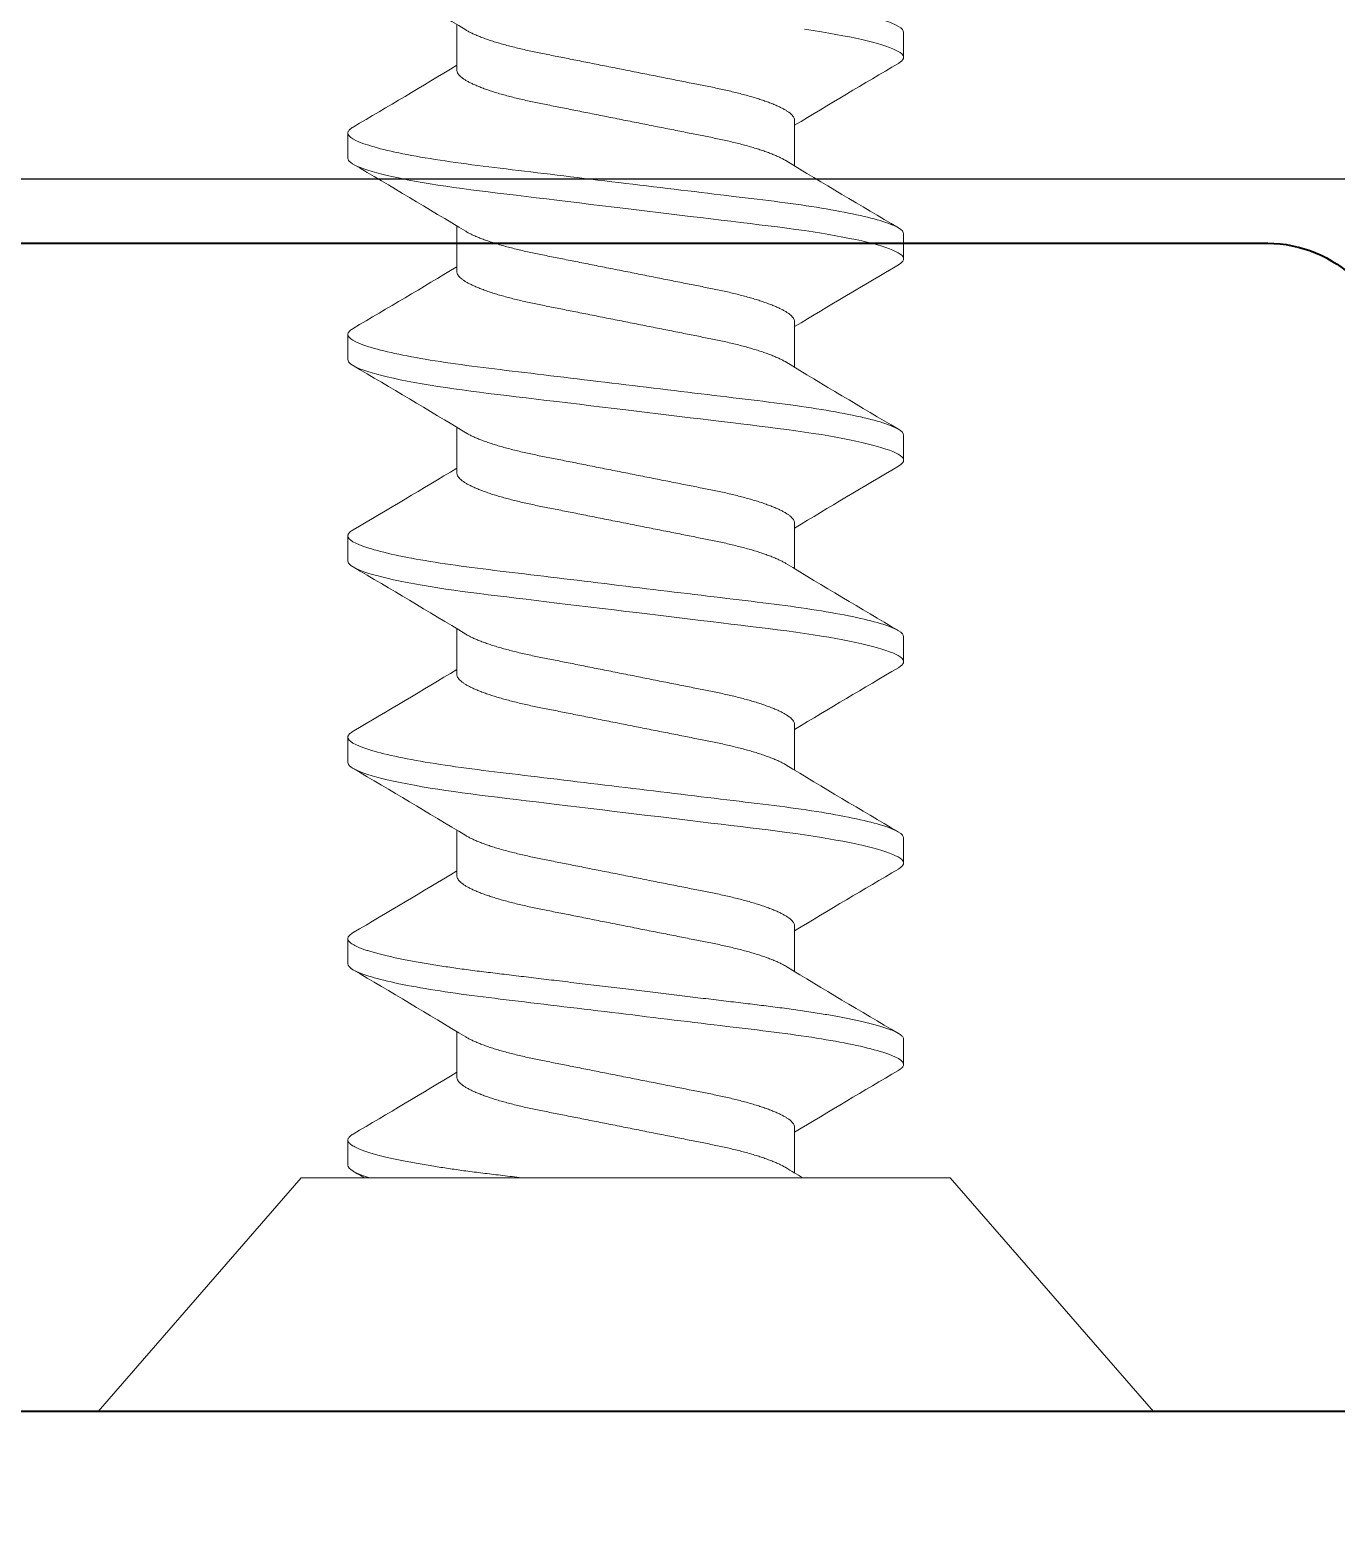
# Model space of a CAD drawing. Extents: x -23 to 190, y -172 to 85.
# Drawn here: x 8.0941 to 8.4185, y 59.9122 to 60.2822 of the extents above; entities that cross this region are included whole.
import ezdxf

# ---------------------------------------------------------------- set-up
doc = ezdxf.new("R2010")
doc.units = 0
doc.header["$MEASUREMENT"] = 0
doc.layers.get('0').update_dxf_attribs({"linetype": 'CONTINUOUS'})
for name, color, linetype in [('Ballons', 7, 'CONTINUOUS'), ('DIM', 7, 'CONTINUOUS'), ('FRAME', 1, 'CONTINUOUS')]:
    doc.layers.add(name, color=color, linetype=linetype)

# ---------------------------------------------------------------- blocks, each defined once
blk = doc.blocks.new('3800 NAIL-ON FRAME')
blk.add_lwpolyline([(-0.2005, 0.423, -0.414214), (-0.2315, 0.392), (-0.4195, 0.392, 0.414214), (-0.4505, 0.361), (-0.4505, 0.111, 0.414214), (-0.4195, 0.08), (0.63284, 0.08, 0.5024), (0.66253, 0.11991, -0.280293), (0.70004, 0.26375, -0.498955), (0.74897, 0.25603, -0.334263), (0.74316, 0.2192, 2.470836), (0.85584, 0.2192, -0.334263), (0.85003, 0.25603, -0.498955), (0.89896, 0.26375, -0.280293), (0.93647, 0.11991, 0.5024), (0.96616, 0.08), (1.4125, 0.08, 0.414214)], format="xyb")
blk = doc.blocks.new('no 6 500')
at = {"color": 7, "linetype": 'Continuous', "lineweight": 15}
for p, q in [((56.45405, 21.48189), (56.39605, 21.53231)), ((56.39605, 21.53231), (56.39605, 21.27031)), ((56.45405, 21.48189), (56.45405, 21.32073)), ((56.48842, 21.47031), (56.48217, 21.47031)), ((56.53842, 21.47031), (56.53217, 21.47031)), ((56.58842, 21.47031), (56.58217, 21.47031)), ((56.63842, 21.47031), (56.63217, 21.47031)), ((56.68842, 21.47031), (56.68217, 21.47031)), ((56.73842, 21.47031), (56.73217, 21.47031)), ((56.46655, 21.44325), (56.45524, 21.44325)), ((56.51655, 21.44325), (56.50524, 21.44325)), ((56.56655, 21.44325), (56.55524, 21.44325)), ((56.61655, 21.44325), (56.60524, 21.44325)), ((56.66655, 21.44325), (56.65524, 21.44325)), ((56.71655, 21.44325), (56.70524, 21.44325)), ((56.47905, 21.35937), (56.49036, 21.35937)), ((56.52905, 21.35937), (56.54036, 21.35937)), ((56.57905, 21.35937), (56.59036, 21.35937)), ((56.62905, 21.35937), (56.64036, 21.35937)), ((56.67905, 21.35937), (56.69036, 21.35937)), ((56.72905, 21.35937), (56.74036, 21.35937)), ((56.45717, 21.33231), (56.46342, 21.33231)), ((56.50717, 21.33231), (56.51342, 21.33231)), ((56.55717, 21.33231), (56.56342, 21.33231)), ((56.60717, 21.33231), (56.61342, 21.33231)), ((56.65717, 21.33231), (56.66342, 21.33231)), ((56.70717, 21.33231), (56.71342, 21.33231)), ((56.39605, 21.27031), (56.45405, 21.32073))]:
    blk.add_line(p, q, dxfattribs=at)
at = {"color": 7, "linetype": 'Continuous', "lineweight": 15, "flags": 128}
for points in [[(56.53069, 21.46899), (56.53077, 21.46912), (56.53107, 21.46956), (56.53135, 21.46989), (56.53164, 21.47013), (56.53191, 21.47026), (56.53217, 21.47031), (56.53246, 21.47026), (56.53276, 21.47009), (56.53306, 21.46982), (56.53338, 21.46943), (56.5337, 21.46893), (56.53402, 21.46831), (56.53434, 21.46761), (56.53465, 21.46681), (56.53498, 21.46591), (56.5353, 21.46491), (56.53563, 21.4638), (56.53596, 21.46259), (56.53629, 21.46129), (56.53662, 21.45989), (56.53695, 21.4584), (56.53727, 21.45683), (56.53759, 21.4552), (56.53791, 21.45349), (56.53823, 21.45172), (56.53854, 21.44988), (56.53886, 21.44782), (56.53919, 21.4457), (56.5395, 21.44352), (56.53981, 21.44128), (56.54011, 21.43901), (56.5404, 21.43669), (56.54067, 21.43447), (56.54095, 21.43219), (56.54123, 21.42985), (56.54152, 21.42744), (56.54182, 21.42498), (56.54212, 21.42246), (56.54243, 21.4199), (56.54274, 21.4173), (56.54306, 21.41465), (56.54339, 21.41198), (56.54371, 21.40934), (56.54403, 21.40667), (56.54435, 21.40399), (56.54467, 21.40131), (56.54502, 21.39841), (56.54537, 21.39552), (56.54572, 21.39265), (56.54607, 21.3898), (56.54641, 21.38697), (56.54674, 21.38419), (56.54706, 21.3816), (56.54736, 21.37906), (56.54766, 21.37657), (56.54796, 21.37413), (56.54825, 21.37175), (56.54853, 21.36943), (56.5488, 21.36717), (56.54907, 21.36497), (56.54934, 21.36281), (56.54963, 21.36067), (56.54992, 21.35862), (56.55021, 21.35661), (56.55051, 21.35465), (56.55081, 21.35274), (56.55115, 21.35076), (56.55149, 21.34885), (56.55183, 21.34702), (56.55218, 21.34529), (56.55253, 21.34365), (56.55288, 21.34211), (56.55321, 21.34075), (56.55354, 21.33949), (56.55386, 21.33833), (56.55419, 21.33726), (56.55451, 21.3363), (56.55483, 21.33545), (56.55515, 21.33469), (56.55546, 21.33405), (56.55577, 21.3335), (56.55607, 21.33306), (56.55635, 21.33273), (56.55664, 21.3325), (56.55691, 21.33236), (56.55717, 21.33231), (56.55717, 21.33231)], [(56.58069, 21.46899), (56.58077, 21.46912), (56.58107, 21.46956), (56.58135, 21.46989), (56.58164, 21.47013), (56.58191, 21.47026), (56.58217, 21.47031), (56.58246, 21.47026), (56.58276, 21.47009), (56.58306, 21.46982), (56.58338, 21.46943), (56.5837, 21.46893), (56.58402, 21.46831), (56.58434, 21.46761), (56.58465, 21.46681), (56.58498, 21.46591), (56.5853, 21.46491), (56.58563, 21.4638), (56.58596, 21.46259), (56.58629, 21.46129), (56.58662, 21.45989), (56.58695, 21.4584), (56.58727, 21.45683), (56.58759, 21.4552), (56.58791, 21.45349), (56.58823, 21.45172), (56.58854, 21.44988), (56.58886, 21.44782), (56.58919, 21.4457), (56.5895, 21.44352), (56.58981, 21.44128), (56.59011, 21.43901), (56.5904, 21.43669), (56.59067, 21.43447), (56.59095, 21.43219), (56.59123, 21.42985), (56.59152, 21.42744), (56.59182, 21.42498), (56.59212, 21.42246), (56.59243, 21.4199), (56.59274, 21.4173), (56.59306, 21.41465), (56.59339, 21.41198), (56.59371, 21.40934), (56.59403, 21.40667), (56.59435, 21.40399), (56.59467, 21.40131), (56.59502, 21.39841), (56.59537, 21.39552), (56.59572, 21.39265), (56.59607, 21.3898), (56.59641, 21.38697), (56.59674, 21.38419), (56.59706, 21.3816), (56.59736, 21.37906), (56.59766, 21.37657), (56.59796, 21.37413), (56.59825, 21.37175), (56.59853, 21.36943), (56.5988, 21.36717), (56.59907, 21.36497), (56.59934, 21.36281), (56.59963, 21.36067), (56.59992, 21.35862), (56.60021, 21.35661), (56.60051, 21.35465), (56.60081, 21.35274), (56.60115, 21.35076), (56.60149, 21.34885), (56.60183, 21.34702), (56.60218, 21.34529), (56.60253, 21.34365), (56.60288, 21.34211), (56.60321, 21.34075), (56.60354, 21.33949), (56.60386, 21.33833), (56.60419, 21.33726), (56.60451, 21.3363), (56.60483, 21.33545), (56.60515, 21.33469), (56.60546, 21.33405), (56.60577, 21.3335), (56.60607, 21.33306), (56.60635, 21.33273), (56.60664, 21.3325), (56.60691, 21.33236), (56.60717, 21.33231), (56.60717, 21.33231)], [(56.63069, 21.46899), (56.63077, 21.46912), (56.63107, 21.46956), (56.63135, 21.46989), (56.63164, 21.47013), (56.63191, 21.47026), (56.63217, 21.47031), (56.63246, 21.47026), (56.63276, 21.47009), (56.63306, 21.46982), (56.63338, 21.46943), (56.6337, 21.46893), (56.63402, 21.46831), (56.63434, 21.46761), (56.63465, 21.46681), (56.63498, 21.46591), (56.6353, 21.46491), (56.63563, 21.4638), (56.63596, 21.46259), (56.63629, 21.46129), (56.63662, 21.45989), (56.63695, 21.4584), (56.63727, 21.45683), (56.63759, 21.4552), (56.63791, 21.45349), (56.63823, 21.45172), (56.63854, 21.44988), (56.63886, 21.44782), (56.63919, 21.4457), (56.6395, 21.44352), (56.63981, 21.44128), (56.64011, 21.43901), (56.6404, 21.43669), (56.64067, 21.43447), (56.64095, 21.43219), (56.64123, 21.42985), (56.64152, 21.42744), (56.64182, 21.42498), (56.64212, 21.42246), (56.64243, 21.4199), (56.64274, 21.4173), (56.64306, 21.41465), (56.64339, 21.41198), (56.64371, 21.40934), (56.64403, 21.40667), (56.64435, 21.40399), (56.64467, 21.40131), (56.64502, 21.39841), (56.64537, 21.39552), (56.64572, 21.39265), (56.64607, 21.3898), (56.64641, 21.38697), (56.64674, 21.38419), (56.64706, 21.3816), (56.64736, 21.37906), (56.64766, 21.37657), (56.64796, 21.37413), (56.64825, 21.37175), (56.64853, 21.36943), (56.6488, 21.36717), (56.64907, 21.36497), (56.64934, 21.36281), (56.64963, 21.36067), (56.64992, 21.35862), (56.65021, 21.35661), (56.65051, 21.35465), (56.65081, 21.35274), (56.65115, 21.35076), (56.65149, 21.34885), (56.65183, 21.34702), (56.65218, 21.34529), (56.65253, 21.34365), (56.65288, 21.34211), (56.65321, 21.34075), (56.65354, 21.33949), (56.65386, 21.33833), (56.65419, 21.33726), (56.65451, 21.3363), (56.65483, 21.33545), (56.65515, 21.33469), (56.65546, 21.33405), (56.65577, 21.3335), (56.65607, 21.33306), (56.65635, 21.33273), (56.65664, 21.3325), (56.65691, 21.33236), (56.65717, 21.33231), (56.65717, 21.33231)], [(56.68069, 21.46899), (56.68077, 21.46912), (56.68107, 21.46956), (56.68135, 21.46989), (56.68164, 21.47013), (56.68191, 21.47026), (56.68217, 21.47031), (56.68246, 21.47026), (56.68276, 21.47009), (56.68306, 21.46982), (56.68338, 21.46943), (56.6837, 21.46893), (56.68402, 21.46831), (56.68434, 21.46761), (56.68465, 21.46681), (56.68498, 21.46591), (56.6853, 21.46491), (56.68563, 21.4638), (56.68596, 21.46259), (56.68629, 21.46129), (56.68662, 21.45989), (56.68695, 21.4584), (56.68727, 21.45683), (56.68759, 21.4552), (56.68791, 21.45349), (56.68823, 21.45172), (56.68854, 21.44988), (56.68886, 21.44782), (56.68919, 21.4457), (56.6895, 21.44352), (56.68981, 21.44128), (56.69011, 21.43901), (56.6904, 21.43669), (56.69067, 21.43447), (56.69095, 21.43219), (56.69123, 21.42985), (56.69152, 21.42744), (56.69182, 21.42498), (56.69212, 21.42246), (56.69243, 21.4199), (56.69274, 21.4173), (56.69306, 21.41465), (56.69339, 21.41198), (56.69371, 21.40934), (56.69403, 21.40667), (56.69435, 21.40399), (56.69467, 21.40131), (56.69502, 21.39841), (56.69537, 21.39552), (56.69572, 21.39265), (56.69607, 21.3898), (56.69641, 21.38697), (56.69674, 21.38419), (56.69706, 21.3816), (56.69736, 21.37906), (56.69766, 21.37657), (56.69796, 21.37413), (56.69825, 21.37175), (56.69853, 21.36943), (56.6988, 21.36717), (56.69907, 21.36497), (56.69934, 21.36281), (56.69963, 21.36067), (56.69992, 21.35862), (56.70021, 21.35661), (56.70051, 21.35465), (56.70081, 21.35274), (56.70115, 21.35076), (56.70149, 21.34885), (56.70183, 21.34702), (56.70218, 21.34529), (56.70253, 21.34365), (56.70288, 21.34211), (56.70321, 21.34075), (56.70354, 21.33949), (56.70386, 21.33833), (56.70419, 21.33726), (56.70451, 21.3363), (56.70483, 21.33545), (56.70515, 21.33469), (56.70546, 21.33405), (56.70577, 21.3335), (56.70607, 21.33306), (56.70635, 21.33273), (56.70664, 21.3325), (56.70691, 21.33236), (56.70717, 21.33231), (56.70717, 21.33231)], [(56.73069, 21.46899), (56.73077, 21.46912), (56.73107, 21.46956), (56.73135, 21.46989), (56.73164, 21.47013), (56.73191, 21.47026), (56.73217, 21.47031), (56.73246, 21.47026), (56.73276, 21.47009), (56.73306, 21.46982), (56.73338, 21.46943), (56.7337, 21.46893), (56.73402, 21.46831), (56.73434, 21.46761), (56.73465, 21.46681), (56.73498, 21.46591), (56.7353, 21.46491), (56.73563, 21.4638), (56.73596, 21.46259), (56.73629, 21.46129), (56.73662, 21.45989), (56.73695, 21.4584), (56.73727, 21.45683), (56.73759, 21.4552), (56.73791, 21.45349), (56.73823, 21.45172), (56.73854, 21.44988), (56.73886, 21.44782), (56.73919, 21.4457)]]:
    blk.add_lwpolyline(points, dxfattribs=at)
at = {"color": 7, "linetype": 'Continuous', "lineweight": 15}
for centre, radius, start, end in [((54.38039, 22.70217), 2.43557, 328.87607, 329.58106), ((58.37888, 22.57666), 2.18978, 210.38664, 211.23816), ((54.41336, 22.71231), 2.45539, 328.87894, 329.57824), ((58.47328, 22.60314), 2.24147, 210.39645, 211.22834), ((54.54127, 22.66592), 2.36471, 328.86553, 329.59164), ((58.53687, 22.61125), 2.2573, 210.39938, 211.22542), ((54.59127, 22.66592), 2.36471, 328.86553, 329.59164), ((58.58684, 22.61123), 2.25726, 210.39936, 211.22541), ((54.64127, 22.66592), 2.36471, 328.86553, 329.59164), ((58.63673, 22.61116), 2.25714, 210.39936, 211.22546), ((54.69127, 22.66592), 2.36471, 328.86553, 329.59164), ((57.49369, 22.07287), 1.21442, 211.1207, 211.3502), ((54.57227, 20.19945), 2.24153, 30.39647, 31.22833), ((54.66686, 20.22605), 2.18961, 30.38661, 31.23819), ((54.6587, 20.19136), 2.25734, 30.39929, 31.22542), ((54.70892, 20.19149), 2.25708, 30.39925, 31.22547), ((54.75848, 20.19123), 2.25759, 30.39934, 31.22538), ((54.80848, 20.19123), 2.25759, 30.39934, 31.22538), ((58.50417, 20.1368), 2.36452, 148.86549, 149.59166), ((58.63221, 20.09033), 2.45535, 148.87893, 149.57824), ((58.60445, 20.13663), 2.36486, 148.86554, 149.59171), ((58.65466, 20.13651), 2.3651, 148.86556, 149.59166), ((58.70425, 20.13675), 2.36462, 148.86552, 149.59176), ((58.75425, 20.13675), 2.36462, 148.86552, 149.59176), ((52.80269, 19.18368), 4.23871, 30.47857, 30.52234)]:
    blk.add_arc(centre, radius, start, end, dxfattribs=at)
for points, knots in [([(56.48069, 21.46899), (56.48072, 21.46903), (56.48084, 21.46926), (56.48106, 21.46957), (56.48135, 21.46991), (56.48164, 21.47014), (56.48191, 21.47028), (56.48209, 21.4703), (56.48217, 21.47031)], [0, 0, 0, 0, 0.047812, 0.244109, 0.435482, 0.62533, 0.813538, 1, 1, 1, 1]), ([(56.48217, 21.47031), (56.48308, 21.47031), (56.48413, 21.46863), (56.48633, 21.46164), (56.48748, 21.45633), (56.48906, 21.44665), (56.48957, 21.44315), (56.49052, 21.43586), (56.49096, 21.43206), (56.49245, 21.41977), (56.49356, 21.41055), (56.49579, 21.39207), (56.4969, 21.38285), (56.49839, 21.37056), (56.49883, 21.36677), (56.49978, 21.35947), (56.50029, 21.35597), (56.50187, 21.34629), (56.50302, 21.34098), (56.50522, 21.33399), (56.50627, 21.33231), (56.50717, 21.33231)], [0, 0, 0, 0, 0.125, 0.125, 0.25, 0.25, 0.3125, 0.3125, 0.375, 0.375, 0.5, 0.5, 0.625, 0.625, 0.6875, 0.6875, 0.75, 0.75, 0.875, 0.875, 1, 1, 1, 1]), ([(56.48842, 21.47031), (56.48852, 21.4703), (56.48871, 21.47028), (56.48901, 21.47011), (56.48931, 21.46984), (56.48963, 21.46945), (56.48995, 21.46894), (56.49027, 21.46833), (56.49059, 21.46763), (56.4909, 21.46683), (56.49123, 21.46593), (56.49155, 21.46492), (56.49188, 21.46382), (56.49221, 21.46261), (56.49254, 21.46131), (56.49287, 21.45991), (56.4932, 21.45842), (56.49352, 21.45685), (56.49384, 21.45521), (56.49416, 21.45351), (56.49448, 21.45173), (56.49479, 21.44984), (56.49511, 21.44784), (56.49544, 21.44572), (56.49575, 21.44353), (56.49606, 21.4413), (56.49636, 21.43903), (56.49665, 21.43675), (56.49692, 21.43448), (56.4972, 21.43219), (56.49748, 21.42985), (56.49777, 21.42744), (56.49807, 21.42498), (56.49837, 21.42246), (56.49868, 21.4199), (56.49899, 21.41729), (56.49931, 21.41465), (56.49963, 21.412), (56.49996, 21.40934), (56.50028, 21.40667), (56.5006, 21.40399), (56.50093, 21.40124), (56.50127, 21.39841), (56.50162, 21.39552), (56.50197, 21.39265), (56.50232, 21.3898), (56.50266, 21.38697), (56.50299, 21.38424), (56.50331, 21.3816), (56.50361, 21.37906), (56.50391, 21.37657), (56.50421, 21.37413), (56.5045, 21.37175), (56.50478, 21.36943), (56.50505, 21.36717), (56.50532, 21.36496), (56.50559, 21.36279), (56.50588, 21.36067), (56.50617, 21.3586), (56.50646, 21.35659), (56.50676, 21.35463), (56.50707, 21.35268), (56.5074, 21.35074), (56.50774, 21.34883), (56.50808, 21.34701), (56.50843, 21.34527), (56.50878, 21.34363), (56.50912, 21.34212), (56.50946, 21.34074), (56.50979, 21.33948), (56.51011, 21.33831), (56.51044, 21.33725), (56.51076, 21.33629), (56.51108, 21.33543), (56.5114, 21.33468), (56.51171, 21.33403), (56.51202, 21.33349), (56.51231, 21.33305), (56.5126, 21.33272), (56.51289, 21.33248), (56.51316, 21.33234), (56.51343, 21.33229), (56.51371, 21.33235), (56.51401, 21.33251), (56.51431, 21.33279), (56.51461, 21.33315), (56.51481, 21.33348), (56.51491, 21.33363)], [0, 0, 0, 0, 0.011795, 0.023709, 0.035734, 0.047861, 0.060081, 0.072385, 0.084054, 0.09578, 0.107555, 0.119369, 0.131213, 0.143078, 0.154954, 0.166832, 0.178701, 0.190553, 0.202167, 0.213747, 0.225283, 0.236766, 0.2491, 0.261353, 0.273516, 0.28558, 0.297537, 0.309377, 0.320469, 0.331651, 0.342936, 0.354315, 0.365782, 0.37733, 0.388949, 0.400633, 0.412371, 0.424156, 0.435767, 0.447404, 0.45906, 0.470725, 0.483322, 0.495906, 0.508469, 0.520997, 0.53348, 0.545907, 0.557564, 0.569153, 0.580667, 0.592096, 0.603435, 0.614676, 0.625812, 0.636915, 0.648122, 0.659429, 0.670625, 0.681905, 0.69326, 0.704684, 0.717087, 0.729551, 0.742063, 0.754614, 0.767191, 0.779785, 0.791663, 0.803535, 0.815392, 0.827225, 0.839023, 0.850777, 0.86248, 0.874121, 0.885693, 0.897188, 0.908394, 0.919511, 0.930532, 0.94145, 0.953245, 0.965159, 0.977184, 0.989311, 1, 1, 1, 1]), ([(56.53842, 21.47031), (56.53933, 21.47031), (56.54038, 21.46863), (56.54258, 21.46164), (56.54373, 21.45633), (56.54531, 21.44665), (56.54582, 21.44315), (56.54677, 21.43586), (56.54721, 21.43206), (56.5487, 21.41977), (56.54981, 21.41055), (56.55204, 21.39207), (56.55315, 21.38285), (56.55464, 21.37056), (56.55508, 21.36677), (56.55603, 21.35947), (56.55654, 21.35597), (56.55812, 21.34629), (56.55927, 21.34098), (56.56147, 21.33399), (56.56252, 21.33231), (56.56342, 21.33231)], [0, 0, 0, 0, 0.125, 0.125, 0.25, 0.25, 0.3125, 0.3125, 0.375, 0.375, 0.5, 0.5, 0.625, 0.625, 0.6875, 0.6875, 0.75, 0.75, 0.875, 0.875, 1, 1, 1, 1]), ([(56.58842, 21.47031), (56.58933, 21.47031), (56.59038, 21.46863), (56.59258, 21.46164), (56.59373, 21.45633), (56.59531, 21.44665), (56.59582, 21.44315), (56.59677, 21.43586), (56.59721, 21.43206), (56.5987, 21.41977), (56.59981, 21.41055), (56.60204, 21.39207), (56.60315, 21.38285), (56.60464, 21.37056), (56.60508, 21.36677), (56.60603, 21.35947), (56.60654, 21.35597), (56.60812, 21.34629), (56.60927, 21.34098), (56.61147, 21.33399), (56.61252, 21.33231), (56.61342, 21.33231)], [0, 0, 0, 0, 0.125, 0.125, 0.25, 0.25, 0.3125, 0.3125, 0.375, 0.375, 0.5, 0.5, 0.625, 0.625, 0.6875, 0.6875, 0.75, 0.75, 0.875, 0.875, 1, 1, 1, 1]), ([(56.63842, 21.47031), (56.63933, 21.47031), (56.64038, 21.46863), (56.64258, 21.46164), (56.64373, 21.45633), (56.64531, 21.44665), (56.64582, 21.44315), (56.64677, 21.43586), (56.64721, 21.43206), (56.6487, 21.41977), (56.64981, 21.41055), (56.65204, 21.39207), (56.65315, 21.38285), (56.65464, 21.37056), (56.65508, 21.36677), (56.65603, 21.35947), (56.65654, 21.35597), (56.65812, 21.34629), (56.65927, 21.34098), (56.66147, 21.33399), (56.66252, 21.33231), (56.66342, 21.33231)], [0, 0, 0, 0, 0.125, 0.125, 0.25, 0.25, 0.3125, 0.3125, 0.375, 0.375, 0.5, 0.5, 0.625, 0.625, 0.6875, 0.6875, 0.75, 0.75, 0.875, 0.875, 1, 1, 1, 1]), ([(56.68842, 21.47031), (56.68933, 21.47031), (56.69038, 21.46863), (56.69258, 21.46164), (56.69373, 21.45633), (56.69531, 21.44665), (56.69582, 21.44315), (56.69677, 21.43586), (56.69721, 21.43206), (56.6987, 21.41977), (56.69981, 21.41055), (56.70204, 21.39207), (56.70315, 21.38285), (56.70464, 21.37056), (56.70508, 21.36677), (56.70603, 21.35947), (56.70654, 21.35597), (56.70812, 21.34629), (56.70927, 21.34098), (56.71147, 21.33399), (56.71252, 21.33231), (56.71342, 21.33231)], [0, 0, 0, 0, 0.125, 0.125, 0.25, 0.25, 0.3125, 0.3125, 0.375, 0.375, 0.5, 0.5, 0.625, 0.625, 0.6875, 0.6875, 0.75, 0.75, 0.875, 0.875, 1, 1, 1, 1]), ([(56.73842, 21.47031), (56.73933, 21.47031), (56.74038, 21.46863), (56.74258, 21.46164), (56.74373, 21.45633), (56.74531, 21.44665), (56.74582, 21.44315), (56.74677, 21.43586), (56.74721, 21.43206), (56.7487, 21.41977), (56.74981, 21.41055), (56.75204, 21.39207), (56.75315, 21.38285), (56.75464, 21.37056), (56.75508, 21.36677), (56.75603, 21.35947), (56.75654, 21.35597), (56.75812, 21.34629), (56.75927, 21.34098), (56.76147, 21.33399), (56.76252, 21.33231), (56.76342, 21.33231)], [0, 0, 0, 0, 0.125, 0.125, 0.25, 0.25, 0.3125, 0.3125, 0.375, 0.375, 0.5, 0.5, 0.625, 0.625, 0.6875, 0.6875, 0.75, 0.75, 0.875, 0.875, 1, 1, 1, 1]), ([(56.46655, 21.44325), (56.46666, 21.44324), (56.4669, 21.44322), (56.46726, 21.44307), (56.46763, 21.44283), (56.46801, 21.44249), (56.4684, 21.44205), (56.46879, 21.44151), (56.46919, 21.44087), (56.46959, 21.44014), (56.47001, 21.4393), (56.47042, 21.43836), (56.47084, 21.43732), (56.47126, 21.43619), (56.47168, 21.43497), (56.4721, 21.43367), (56.47251, 21.43229), (56.47291, 21.43085), (56.4733, 21.42934), (56.47369, 21.42778), (56.47406, 21.42617), (56.47443, 21.42452), (56.47477, 21.42284), (56.47511, 21.42112), (56.47546, 21.41937), (56.47582, 21.41756), (56.47619, 21.41568), (56.47658, 21.41374), (56.47698, 21.41174), (56.47738, 21.4097), (56.47779, 21.40763), (56.47821, 21.40554), (56.47863, 21.40343), (56.47905, 21.40131), (56.47947, 21.3992), (56.47989, 21.39709), (56.4803, 21.395), (56.48071, 21.39294), (56.48112, 21.39092), (56.48151, 21.38894), (56.48189, 21.38703), (56.48226, 21.38516), (56.48262, 21.38333), (56.48298, 21.38155), (56.48332, 21.37981), (56.48367, 21.37812), (56.48403, 21.37646), (56.48441, 21.37485), (56.4848, 21.37329), (56.48519, 21.37178), (56.48559, 21.37033), (56.486, 21.36896), (56.48641, 21.36766), (56.48683, 21.36644), (56.48725, 21.36532), (56.48766, 21.36429), (56.48808, 21.36336), (56.48848, 21.36253), (56.4888, 21.36194), (56.48898, 21.36166), (56.48902, 21.36159)], [0, 0, 0, 0, 0.0167587, 0.0337246, 0.050881, 0.0682095, 0.0856906, 0.102988, 0.1203919, 0.1378808, 0.1554324, 0.1733832, 0.1913512, 0.2093117, 0.2272402, 0.2451123, 0.2629042, 0.2805928, 0.2981177, 0.3154964, 0.3327089, 0.3497367, 0.3665623, 0.3829747, 0.39957, 0.4163549, 0.4333125, 0.4507754, 0.4683787, 0.4861011, 0.5039198, 0.5218115, 0.5397523, 0.5577176, 0.5756439, 0.5935456, 0.6113986, 0.6291791, 0.6468638, 0.6641179, 0.6812376, 0.6982037, 0.714998, 0.7319404, 0.7486903, 0.7655506, 0.7826141, 0.7998633, 0.8172795, 0.8348425, 0.8524924, 0.8702452, 0.888078, 0.905967, 0.9238882, 0.941497, 0.95909, 0.9766443, 0.9941369, 1, 1, 1, 1]), ([(56.51655, 21.44325), (56.51666, 21.44324), (56.5169, 21.44322), (56.51726, 21.44307), (56.51763, 21.44283), (56.51801, 21.44249), (56.5184, 21.44205), (56.51879, 21.44151), (56.51919, 21.44087), (56.51959, 21.44014), (56.52001, 21.4393), (56.52042, 21.43836), (56.52084, 21.43732), (56.52126, 21.43619), (56.52168, 21.43497), (56.5221, 21.43367), (56.52251, 21.43229), (56.52291, 21.43085), (56.5233, 21.42934), (56.52369, 21.42778), (56.52406, 21.42617), (56.52443, 21.42452), (56.52477, 21.42284), (56.52511, 21.42112), (56.52546, 21.41937), (56.52582, 21.41756), (56.52619, 21.41568), (56.52658, 21.41374), (56.52698, 21.41174), (56.52738, 21.4097), (56.52779, 21.40763), (56.52821, 21.40554), (56.52863, 21.40343), (56.52905, 21.40131), (56.52947, 21.3992), (56.52989, 21.39709), (56.5303, 21.395), (56.53071, 21.39294), (56.53112, 21.39092), (56.53151, 21.38894), (56.53189, 21.38703), (56.53226, 21.38516), (56.53262, 21.38333), (56.53298, 21.38155), (56.53332, 21.37981), (56.53367, 21.37812), (56.53403, 21.37646), (56.53441, 21.37485), (56.5348, 21.37329), (56.53519, 21.37178), (56.53559, 21.37033), (56.536, 21.36896), (56.53641, 21.36766), (56.53683, 21.36644), (56.53725, 21.36532), (56.53766, 21.36429), (56.53808, 21.36336), (56.53848, 21.36253), (56.5388, 21.36194), (56.53898, 21.36166), (56.53902, 21.36159)], [0, 0, 0, 0, 0.016759, 0.033725, 0.050881, 0.06821, 0.085691, 0.102989, 0.120393, 0.137881, 0.155433, 0.173384, 0.191352, 0.209313, 0.227241, 0.245113, 0.262906, 0.280594, 0.298119, 0.315498, 0.332711, 0.349738, 0.366564, 0.382977, 0.399572, 0.416357, 0.433315, 0.450778, 0.468381, 0.486104, 0.503922, 0.521814, 0.539755, 0.55772, 0.575647, 0.593549, 0.611402, 0.629182, 0.646867, 0.664121, 0.681241, 0.698207, 0.715002, 0.731944, 0.748694, 0.765554, 0.782618, 0.799867, 0.817284, 0.834847, 0.852497, 0.87025, 0.888082, 0.905972, 0.923893, 0.941502, 0.959095, 0.976649, 0.994142, 1, 1, 1, 1]), ([(56.56655, 21.44325), (56.56666, 21.44324), (56.5669, 21.44322), (56.56726, 21.44307), (56.56763, 21.44283), (56.56801, 21.44249), (56.5684, 21.44205), (56.56879, 21.44151), (56.56919, 21.44087), (56.56959, 21.44014), (56.57001, 21.4393), (56.57042, 21.43836), (56.57084, 21.43732), (56.57126, 21.43619), (56.57168, 21.43497), (56.5721, 21.43367), (56.57251, 21.43229), (56.57291, 21.43085), (56.5733, 21.42934), (56.57369, 21.42778), (56.57406, 21.42617), (56.57443, 21.42452), (56.57477, 21.42284), (56.57511, 21.42112), (56.57546, 21.41937), (56.57582, 21.41756), (56.57619, 21.41568), (56.57658, 21.41374), (56.57698, 21.41174), (56.57738, 21.4097), (56.57779, 21.40763), (56.57821, 21.40554), (56.57863, 21.40343), (56.57905, 21.40131), (56.57947, 21.3992), (56.57989, 21.39709), (56.5803, 21.395), (56.58071, 21.39294), (56.58112, 21.39092), (56.58151, 21.38894), (56.58189, 21.38703), (56.58226, 21.38516), (56.58262, 21.38333), (56.58298, 21.38155), (56.58332, 21.37981), (56.58367, 21.37812), (56.58403, 21.37646), (56.58441, 21.37485), (56.5848, 21.37329), (56.58519, 21.37178), (56.58559, 21.37033), (56.586, 21.36896), (56.58641, 21.36766), (56.58683, 21.36644), (56.58725, 21.36532), (56.58766, 21.36429), (56.58808, 21.36336), (56.58848, 21.36253), (56.5888, 21.36194), (56.58898, 21.36166), (56.58902, 21.36159)], [0, 0, 0, 0, 0.016759, 0.033724, 0.050881, 0.068209, 0.08569, 0.102987, 0.120391, 0.13788, 0.155431, 0.173382, 0.19135, 0.20931, 0.227238, 0.24511, 0.262902, 0.28059, 0.298115, 0.315494, 0.332706, 0.349734, 0.366559, 0.382971, 0.399567, 0.416351, 0.433309, 0.450771, 0.468375, 0.486097, 0.503915, 0.521807, 0.539747, 0.557713, 0.575639, 0.59354, 0.611393, 0.629174, 0.646858, 0.664112, 0.681232, 0.698198, 0.714992, 0.731934, 0.748684, 0.765544, 0.782607, 0.799856, 0.817272, 0.834835, 0.852485, 0.870238, 0.88807, 0.905959, 0.92388, 0.941489, 0.959082, 0.976636, 0.994128, 1, 1, 1, 1]), ([(56.61655, 21.44325), (56.61666, 21.44324), (56.6169, 21.44322), (56.61726, 21.44307), (56.61763, 21.44283), (56.61801, 21.44249), (56.6184, 21.44205), (56.61879, 21.44151), (56.61919, 21.44087), (56.61959, 21.44014), (56.62001, 21.4393), (56.62042, 21.43836), (56.62084, 21.43732), (56.62126, 21.43619), (56.62168, 21.43497), (56.6221, 21.43367), (56.62251, 21.43229), (56.62291, 21.43085), (56.6233, 21.42934), (56.62369, 21.42778), (56.62406, 21.42617), (56.62443, 21.42452), (56.62477, 21.42284), (56.62511, 21.42112), (56.62546, 21.41937), (56.62582, 21.41756), (56.62619, 21.41568), (56.62658, 21.41374), (56.62698, 21.41174), (56.62738, 21.4097), (56.62779, 21.40763), (56.62821, 21.40554), (56.62863, 21.40343), (56.62905, 21.40131), (56.62947, 21.3992), (56.62989, 21.39709), (56.6303, 21.395), (56.63071, 21.39294), (56.63112, 21.39092), (56.63151, 21.38894), (56.63189, 21.38703), (56.63226, 21.38516), (56.63262, 21.38333), (56.63298, 21.38155), (56.63332, 21.37981), (56.63367, 21.37812), (56.63403, 21.37646), (56.63441, 21.37485), (56.6348, 21.37329), (56.63519, 21.37178), (56.63559, 21.37033), (56.636, 21.36896), (56.63641, 21.36766), (56.63683, 21.36644), (56.63725, 21.36532), (56.63766, 21.36429), (56.63808, 21.36336), (56.63848, 21.36253), (56.6388, 21.36194), (56.63898, 21.36166), (56.63902, 21.36159)], [0, 0, 0, 0, 0.016759, 0.033724, 0.050881, 0.068209, 0.08569, 0.102987, 0.120391, 0.13788, 0.155431, 0.173382, 0.19135, 0.20931, 0.227238, 0.24511, 0.262902, 0.28059, 0.298115, 0.315494, 0.332706, 0.349734, 0.366559, 0.382971, 0.399566, 0.416351, 0.433309, 0.450771, 0.468375, 0.486097, 0.503915, 0.521807, 0.539747, 0.557713, 0.575639, 0.59354, 0.611393, 0.629174, 0.646858, 0.664112, 0.681232, 0.698198, 0.714992, 0.731934, 0.748684, 0.765544, 0.782607, 0.799856, 0.817272, 0.834835, 0.852485, 0.870238, 0.88807, 0.905959, 0.92388, 0.941489, 0.959082, 0.976636, 0.994128, 1, 1, 1, 1]), ([(56.66655, 21.44325), (56.66666, 21.44324), (56.6669, 21.44322), (56.66726, 21.44307), (56.66763, 21.44283), (56.66801, 21.44249), (56.6684, 21.44205), (56.66879, 21.44151), (56.66919, 21.44087), (56.66959, 21.44014), (56.67001, 21.4393), (56.67042, 21.43836), (56.67084, 21.43732), (56.67126, 21.43619), (56.67168, 21.43497), (56.6721, 21.43367), (56.67251, 21.43229), (56.67291, 21.43085), (56.6733, 21.42934), (56.67369, 21.42778), (56.67406, 21.42617), (56.67443, 21.42452), (56.67477, 21.42284), (56.67511, 21.42112), (56.67546, 21.41937), (56.67582, 21.41756), (56.67619, 21.41568), (56.67658, 21.41374), (56.67698, 21.41174), (56.67738, 21.4097), (56.67779, 21.40763), (56.67821, 21.40554), (56.67863, 21.40343), (56.67905, 21.40131), (56.67947, 21.3992), (56.67989, 21.39709), (56.6803, 21.395), (56.68071, 21.39294), (56.68112, 21.39092), (56.68151, 21.38894), (56.68189, 21.38703), (56.68226, 21.38516), (56.68262, 21.38333), (56.68298, 21.38155), (56.68332, 21.37981), (56.68367, 21.37812), (56.68403, 21.37646), (56.68441, 21.37485), (56.6848, 21.37329), (56.68519, 21.37178), (56.68559, 21.37033), (56.686, 21.36896), (56.68641, 21.36766), (56.68683, 21.36644), (56.68725, 21.36532), (56.68766, 21.36429), (56.68808, 21.36336), (56.68848, 21.36253), (56.6888, 21.36194), (56.68898, 21.36166), (56.68902, 21.36159)], [0, 0, 0, 0, 0.016759, 0.033724, 0.050881, 0.068209, 0.08569, 0.102987, 0.120391, 0.13788, 0.155431, 0.173382, 0.19135, 0.20931, 0.227238, 0.24511, 0.262902, 0.28059, 0.298115, 0.315494, 0.332706, 0.349734, 0.366559, 0.382971, 0.399566, 0.416351, 0.433309, 0.450771, 0.468375, 0.486097, 0.503915, 0.521807, 0.539747, 0.557713, 0.575639, 0.59354, 0.611393, 0.629174, 0.646858, 0.664112, 0.681232, 0.698198, 0.714992, 0.731934, 0.748684, 0.765544, 0.782607, 0.799856, 0.817272, 0.834835, 0.852485, 0.870238, 0.88807, 0.905959, 0.92388, 0.941489, 0.959082, 0.976636, 0.994128, 1, 1, 1, 1]), ([(56.71655, 21.44325), (56.71666, 21.44324), (56.7169, 21.44322), (56.71726, 21.44307), (56.71763, 21.44283), (56.71801, 21.44249), (56.7184, 21.44205), (56.71879, 21.44151), (56.71919, 21.44087), (56.71959, 21.44014), (56.72001, 21.4393), (56.72042, 21.43836), (56.72084, 21.43732), (56.72126, 21.43619), (56.72168, 21.43497), (56.7221, 21.43367), (56.72251, 21.43229), (56.72291, 21.43085), (56.7233, 21.42934), (56.72369, 21.42778), (56.72406, 21.42617), (56.72443, 21.42452), (56.72477, 21.42284), (56.72511, 21.42112), (56.72546, 21.41937), (56.72582, 21.41756), (56.72619, 21.41568), (56.72658, 21.41374), (56.72698, 21.41174), (56.72738, 21.4097), (56.72779, 21.40763), (56.72821, 21.40554), (56.72863, 21.40343), (56.72905, 21.40131), (56.72947, 21.3992), (56.72989, 21.39709), (56.7303, 21.395), (56.73071, 21.39294), (56.73112, 21.39092), (56.73151, 21.38894), (56.73189, 21.38703), (56.73226, 21.38516), (56.73262, 21.38333), (56.73298, 21.38155), (56.73332, 21.37981), (56.73367, 21.37812), (56.73403, 21.37646), (56.73441, 21.37485), (56.7348, 21.37329), (56.73519, 21.37178), (56.73559, 21.37033), (56.736, 21.36896), (56.73641, 21.36766), (56.73683, 21.36644), (56.73725, 21.36532), (56.73766, 21.36429), (56.73808, 21.36336), (56.73848, 21.36253), (56.7388, 21.36194), (56.73898, 21.36166), (56.73902, 21.36159)], [0, 0, 0, 0, 0.016759, 0.033724, 0.050881, 0.068209, 0.08569, 0.102987, 0.120391, 0.13788, 0.155431, 0.173382, 0.19135, 0.20931, 0.227238, 0.24511, 0.262902, 0.28059, 0.298115, 0.315494, 0.332706, 0.349734, 0.366559, 0.382971, 0.399567, 0.416351, 0.433309, 0.450771, 0.468375, 0.486097, 0.503915, 0.521807, 0.539748, 0.557713, 0.575639, 0.59354, 0.611393, 0.629174, 0.646858, 0.664112, 0.681232, 0.698198, 0.714992, 0.731934, 0.748684, 0.765544, 0.782607, 0.799856, 0.817272, 0.834835, 0.852485, 0.870238, 0.88807, 0.905959, 0.92388, 0.941489, 0.959082, 0.976636, 0.994128, 1, 1, 1, 1]), ([(56.45658, 21.44104), (56.45661, 21.44098), (56.45679, 21.44071), (56.45709, 21.44013), (56.45751, 21.4393), (56.45792, 21.43836), (56.45834, 21.43732), (56.45876, 21.43619), (56.45918, 21.43497), (56.4596, 21.43367), (56.46001, 21.43229), (56.46041, 21.43085), (56.4608, 21.42934), (56.46119, 21.42778), (56.46156, 21.42617), (56.46193, 21.42452), (56.46227, 21.42284), (56.46261, 21.42112), (56.46296, 21.41937), (56.46332, 21.41756), (56.46369, 21.41568), (56.46408, 21.41374), (56.46448, 21.41174), (56.46488, 21.4097), (56.46529, 21.40763), (56.46571, 21.40554), (56.46613, 21.40343), (56.46655, 21.40131), (56.46697, 21.3992), (56.46739, 21.39709), (56.4678, 21.395), (56.46821, 21.39294), (56.46862, 21.39092), (56.46901, 21.38894), (56.46939, 21.38703), (56.46976, 21.38516), (56.47012, 21.38333), (56.47048, 21.38155), (56.47082, 21.37981), (56.47117, 21.37812), (56.47153, 21.37646), (56.47191, 21.37485), (56.4723, 21.37329), (56.47269, 21.37178), (56.47309, 21.37033), (56.4735, 21.36896), (56.47391, 21.36766), (56.47433, 21.36644), (56.47475, 21.36532), (56.47516, 21.36429), (56.47558, 21.36336), (56.47598, 21.36253), (56.47639, 21.36178), (56.4768, 21.36113), (56.4772, 21.36058), (56.47759, 21.36014), (56.47797, 21.35979), (56.47834, 21.35955), (56.4787, 21.3594), (56.47893, 21.35938), (56.47905, 21.35937)], [0, 0, 0, 0, 0.0049672, 0.0224558, 0.0400072, 0.0579579, 0.0759257, 0.093886, 0.1118143, 0.1296862, 0.1474779, 0.1651664, 0.182691, 0.2000695, 0.2172819, 0.2343095, 0.2511349, 0.2675471, 0.2841423, 0.300927, 0.3178845, 0.3353471, 0.3529503, 0.3706724, 0.3884909, 0.4063825, 0.4243231, 0.4422882, 0.4602143, 0.4781158, 0.4959687, 0.513749, 0.5314335, 0.5486874, 0.5658069, 0.5827728, 0.5995669, 0.6165091, 0.6332588, 0.650119, 0.6671823, 0.6844313, 0.7018473, 0.7194101, 0.7370599, 0.7548125, 0.7726451, 0.7905339, 0.8084549, 0.8260635, 0.8436564, 0.8612104, 0.8787029, 0.8964658, 0.9141184, 0.931639, 0.9490064, 0.9662011, 0.9832046, 1, 1, 1, 1]), ([(56.50658, 21.44104), (56.50661, 21.44098), (56.50679, 21.44071), (56.50709, 21.44013), (56.50751, 21.4393), (56.50792, 21.43836), (56.50834, 21.43732), (56.50876, 21.43619), (56.50918, 21.43497), (56.5096, 21.43367), (56.51001, 21.43229), (56.51041, 21.43085), (56.5108, 21.42934), (56.51119, 21.42778), (56.51156, 21.42617), (56.51193, 21.42452), (56.51227, 21.42284), (56.51261, 21.42112), (56.51296, 21.41937), (56.51332, 21.41756), (56.51369, 21.41568), (56.51408, 21.41374), (56.51448, 21.41174), (56.51488, 21.4097), (56.51529, 21.40763), (56.51571, 21.40554), (56.51613, 21.40343), (56.51655, 21.40131), (56.51697, 21.3992), (56.51739, 21.39709), (56.5178, 21.395), (56.51821, 21.39294), (56.51862, 21.39092), (56.51901, 21.38894), (56.51939, 21.38703), (56.51976, 21.38516), (56.52012, 21.38333), (56.52048, 21.38155), (56.52082, 21.37981), (56.52117, 21.37812), (56.52153, 21.37646), (56.52191, 21.37485), (56.5223, 21.37329), (56.52269, 21.37178), (56.52309, 21.37033), (56.5235, 21.36896), (56.52391, 21.36766), (56.52433, 21.36644), (56.52475, 21.36532), (56.52516, 21.36429), (56.52558, 21.36336), (56.52598, 21.36253), (56.52639, 21.36178), (56.5268, 21.36113), (56.5272, 21.36058), (56.52759, 21.36014), (56.52797, 21.35979), (56.52834, 21.35955), (56.5287, 21.3594), (56.52893, 21.35938), (56.52905, 21.35937)], [0, 0, 0, 0, 0.004953, 0.022442, 0.039994, 0.057945, 0.075913, 0.093873, 0.111802, 0.129674, 0.147466, 0.165155, 0.18268, 0.200059, 0.217271, 0.234299, 0.251125, 0.267537, 0.284132, 0.300917, 0.317875, 0.335338, 0.352941, 0.370664, 0.388483, 0.406374, 0.424315, 0.442281, 0.460207, 0.478109, 0.495962, 0.513742, 0.531427, 0.548681, 0.565801, 0.582767, 0.599561, 0.616504, 0.633254, 0.650114, 0.667178, 0.684427, 0.701843, 0.719406, 0.737056, 0.754809, 0.772642, 0.790531, 0.808452, 0.826061, 0.843654, 0.861209, 0.878701, 0.896464, 0.914117, 0.931638, 0.949006, 0.966201, 0.983204, 1, 1, 1, 1]), ([(56.55658, 21.44104), (56.55661, 21.44098), (56.55679, 21.44071), (56.55709, 21.44013), (56.55751, 21.4393), (56.55792, 21.43836), (56.55834, 21.43732), (56.55876, 21.43619), (56.55918, 21.43497), (56.5596, 21.43367), (56.56001, 21.43229), (56.56041, 21.43085), (56.5608, 21.42934), (56.56119, 21.42778), (56.56156, 21.42617), (56.56193, 21.42452), (56.56227, 21.42284), (56.56261, 21.42112), (56.56296, 21.41937), (56.56332, 21.41756), (56.56369, 21.41568), (56.56408, 21.41374), (56.56448, 21.41174), (56.56488, 21.4097), (56.56529, 21.40763), (56.56571, 21.40554), (56.56613, 21.40343), (56.56655, 21.40131), (56.56697, 21.3992), (56.56739, 21.39709), (56.5678, 21.395), (56.56821, 21.39294), (56.56862, 21.39092), (56.56901, 21.38894), (56.56939, 21.38703), (56.56976, 21.38516), (56.57012, 21.38333), (56.57048, 21.38155), (56.57082, 21.37981), (56.57117, 21.37812), (56.57153, 21.37646), (56.57191, 21.37485), (56.5723, 21.37329), (56.57269, 21.37178), (56.57309, 21.37033), (56.5735, 21.36896), (56.57391, 21.36766), (56.57433, 21.36644), (56.57475, 21.36532), (56.57516, 21.36429), (56.57558, 21.36336), (56.57598, 21.36253), (56.57639, 21.36178), (56.5768, 21.36113), (56.5772, 21.36058), (56.57759, 21.36014), (56.57797, 21.35979), (56.57834, 21.35955), (56.5787, 21.3594), (56.57893, 21.35938), (56.57905, 21.35937)], [0, 0, 0, 0, 0.004958, 0.022447, 0.039999, 0.05795, 0.075918, 0.093878, 0.111806, 0.129679, 0.14747, 0.165159, 0.182684, 0.200062, 0.217275, 0.234303, 0.251128, 0.267541, 0.284136, 0.300921, 0.317878, 0.335341, 0.352945, 0.370667, 0.388486, 0.406377, 0.424318, 0.442283, 0.46021, 0.478111, 0.495964, 0.513745, 0.531429, 0.548683, 0.565803, 0.582769, 0.599563, 0.616506, 0.633256, 0.650116, 0.667179, 0.684429, 0.701845, 0.719408, 0.737058, 0.75481, 0.772643, 0.790532, 0.808453, 0.826062, 0.843655, 0.861209, 0.878702, 0.896465, 0.914118, 0.931638, 0.949006, 0.966201, 0.983204, 1, 1, 1, 1]), ([(56.60658, 21.44104), (56.60661, 21.44098), (56.60679, 21.44071), (56.60709, 21.44013), (56.60751, 21.4393), (56.60792, 21.43836), (56.60834, 21.43732), (56.60876, 21.43619), (56.60918, 21.43497), (56.6096, 21.43367), (56.61001, 21.43229), (56.61041, 21.43085), (56.6108, 21.42934), (56.61119, 21.42778), (56.61156, 21.42617), (56.61193, 21.42452), (56.61227, 21.42284), (56.61261, 21.42112), (56.61296, 21.41937), (56.61332, 21.41756), (56.61369, 21.41568), (56.61408, 21.41374), (56.61448, 21.41174), (56.61488, 21.4097), (56.61529, 21.40763), (56.61571, 21.40554), (56.61613, 21.40343), (56.61655, 21.40131), (56.61697, 21.3992), (56.61739, 21.39709), (56.6178, 21.395), (56.61821, 21.39294), (56.61862, 21.39092), (56.61901, 21.38894), (56.61939, 21.38703), (56.61976, 21.38516), (56.62012, 21.38333), (56.62048, 21.38155), (56.62082, 21.37981), (56.62117, 21.37812), (56.62153, 21.37646), (56.62191, 21.37485), (56.6223, 21.37329), (56.62269, 21.37178), (56.62309, 21.37033), (56.6235, 21.36896), (56.62391, 21.36766), (56.62433, 21.36644), (56.62475, 21.36532), (56.62516, 21.36429), (56.62558, 21.36336), (56.62598, 21.36253), (56.62639, 21.36178), (56.6268, 21.36113), (56.6272, 21.36058), (56.62759, 21.36014), (56.62797, 21.35979), (56.62834, 21.35955), (56.6287, 21.3594), (56.62893, 21.35938), (56.62905, 21.35937)], [0, 0, 0, 0, 0.004966, 0.022455, 0.040006, 0.057957, 0.075925, 0.093885, 0.111813, 0.129685, 0.147477, 0.165166, 0.18269, 0.200069, 0.217281, 0.234309, 0.251134, 0.267546, 0.284142, 0.300926, 0.317884, 0.335347, 0.35295, 0.370672, 0.38849, 0.406382, 0.424323, 0.442288, 0.460214, 0.478115, 0.495968, 0.513749, 0.531433, 0.548687, 0.565807, 0.582772, 0.599567, 0.616509, 0.633258, 0.650119, 0.667182, 0.684431, 0.701847, 0.71941, 0.73706, 0.754812, 0.772645, 0.790534, 0.808455, 0.826063, 0.843656, 0.86121, 0.878703, 0.896466, 0.914118, 0.931639, 0.949006, 0.966201, 0.983205, 1, 1, 1, 1]), ([(56.65658, 21.44104), (56.65661, 21.44098), (56.65679, 21.44071), (56.65709, 21.44013), (56.65751, 21.4393), (56.65792, 21.43836), (56.65834, 21.43732), (56.65876, 21.43619), (56.65918, 21.43497), (56.6596, 21.43367), (56.66001, 21.43229), (56.66041, 21.43085), (56.6608, 21.42934), (56.66119, 21.42778), (56.66156, 21.42617), (56.66193, 21.42452), (56.66227, 21.42284), (56.66261, 21.42112), (56.66296, 21.41937), (56.66332, 21.41756), (56.66369, 21.41568), (56.66408, 21.41374), (56.66448, 21.41174), (56.66488, 21.4097), (56.66529, 21.40763), (56.66571, 21.40554), (56.66613, 21.40343), (56.66655, 21.40131), (56.66697, 21.3992), (56.66739, 21.39709), (56.6678, 21.395), (56.66821, 21.39294), (56.66862, 21.39092), (56.66901, 21.38894), (56.66939, 21.38703), (56.66976, 21.38516), (56.67012, 21.38333), (56.67048, 21.38155), (56.67082, 21.37981), (56.67117, 21.37812), (56.67153, 21.37646), (56.67191, 21.37485), (56.6723, 21.37329), (56.67269, 21.37178), (56.67309, 21.37033), (56.6735, 21.36896), (56.67391, 21.36766), (56.67433, 21.36644), (56.67475, 21.36532), (56.67516, 21.36429), (56.67558, 21.36336), (56.67598, 21.36253), (56.67639, 21.36178), (56.6768, 21.36113), (56.6772, 21.36058), (56.67759, 21.36014), (56.67797, 21.35979), (56.67834, 21.35955), (56.6787, 21.3594), (56.67893, 21.35938), (56.67905, 21.35937)], [0, 0, 0, 0, 0.004966, 0.022455, 0.040006, 0.057957, 0.075925, 0.093885, 0.111813, 0.129685, 0.147477, 0.165166, 0.18269, 0.200069, 0.217281, 0.234309, 0.251134, 0.267546, 0.284142, 0.300926, 0.317884, 0.335347, 0.35295, 0.370672, 0.38849, 0.406382, 0.424323, 0.442288, 0.460214, 0.478115, 0.495968, 0.513749, 0.531433, 0.548687, 0.565807, 0.582772, 0.599567, 0.616509, 0.633259, 0.650119, 0.667182, 0.684431, 0.701847, 0.71941, 0.73706, 0.754812, 0.772645, 0.790534, 0.808455, 0.826063, 0.843656, 0.86121, 0.878703, 0.896466, 0.914118, 0.931639, 0.949006, 0.966201, 0.983205, 1, 1, 1, 1]), ([(56.70658, 21.44104), (56.70661, 21.44098), (56.70679, 21.44071), (56.70709, 21.44013), (56.70751, 21.4393), (56.70792, 21.43836), (56.70834, 21.43732), (56.70876, 21.43619), (56.70918, 21.43497), (56.7096, 21.43367), (56.71001, 21.43229), (56.71041, 21.43085), (56.7108, 21.42934), (56.71119, 21.42778), (56.71156, 21.42617), (56.71193, 21.42452), (56.71227, 21.42284), (56.71261, 21.42112), (56.71296, 21.41937), (56.71332, 21.41756), (56.71369, 21.41568), (56.71408, 21.41374), (56.71448, 21.41174), (56.71488, 21.4097), (56.71529, 21.40763), (56.71571, 21.40554), (56.71613, 21.40343), (56.71655, 21.40131), (56.71697, 21.3992), (56.71739, 21.39709), (56.7178, 21.395), (56.71821, 21.39294), (56.71862, 21.39092), (56.71901, 21.38894), (56.71939, 21.38703), (56.71976, 21.38516), (56.72012, 21.38333), (56.72048, 21.38155), (56.72082, 21.37981), (56.72117, 21.37812), (56.72153, 21.37646), (56.72191, 21.37485), (56.7223, 21.37329), (56.72269, 21.37178), (56.72309, 21.37033), (56.7235, 21.36896), (56.72391, 21.36766), (56.72433, 21.36644), (56.72475, 21.36532), (56.72516, 21.36429), (56.72558, 21.36336), (56.72598, 21.36253), (56.72639, 21.36178), (56.7268, 21.36113), (56.7272, 21.36058), (56.72759, 21.36014), (56.72797, 21.35979), (56.72834, 21.35955), (56.7287, 21.3594), (56.72893, 21.35938), (56.72905, 21.35937)], [0, 0, 0, 0, 0.004966, 0.022455, 0.040006, 0.057957, 0.075925, 0.093885, 0.111813, 0.129685, 0.147477, 0.165166, 0.18269, 0.200069, 0.217281, 0.234309, 0.251134, 0.267546, 0.284142, 0.300926, 0.317884, 0.335347, 0.35295, 0.370672, 0.38849, 0.406382, 0.424323, 0.442288, 0.460214, 0.478115, 0.495968, 0.513749, 0.531433, 0.548687, 0.565807, 0.582772, 0.599567, 0.616509, 0.633259, 0.650119, 0.667182, 0.684431, 0.701847, 0.71941, 0.73706, 0.754812, 0.772645, 0.790534, 0.808455, 0.826063, 0.843656, 0.86121, 0.878703, 0.896466, 0.914118, 0.931639, 0.949006, 0.966201, 0.983205, 1, 1, 1, 1]), ([(56.45405, 21.37544), (56.45415, 21.37465), (56.45433, 21.37308), (56.45461, 21.37078), (56.45488, 21.36854), (56.45515, 21.36635), (56.45541, 21.36421), (56.45568, 21.36214), (56.45595, 21.36014), (56.45622, 21.35822), (56.4565, 21.35635), (56.45678, 21.35451), (56.45708, 21.35264), (56.4574, 21.35074), (56.45774, 21.34883), (56.45808, 21.34701), (56.45843, 21.34527), (56.45878, 21.34363), (56.45912, 21.34212), (56.45946, 21.34074), (56.45979, 21.33948), (56.46011, 21.33831), (56.46044, 21.33725), (56.46076, 21.33629), (56.46108, 21.33543), (56.4614, 21.33468), (56.46171, 21.33403), (56.46202, 21.33349), (56.46231, 21.33305), (56.4626, 21.33272), (56.46289, 21.33248), (56.46316, 21.33234), (56.46343, 21.33229), (56.46371, 21.33235), (56.46401, 21.33251), (56.46431, 21.33279), (56.46461, 21.33315), (56.46481, 21.33348), (56.46491, 21.33363)], [0, 0, 0, 0, 0.026874, 0.053531, 0.079955, 0.106143, 0.132425, 0.158948, 0.184163, 0.209567, 0.235144, 0.26088, 0.28676, 0.316716, 0.346817, 0.377036, 0.407348, 0.437725, 0.46814, 0.496827, 0.5255, 0.554137, 0.582713, 0.611207, 0.639597, 0.66786, 0.695976, 0.723924, 0.751684, 0.778749, 0.805597, 0.832214, 0.858584, 0.887071, 0.915845, 0.944886, 0.974174, 1, 1, 1, 1]), ([(56.56342, 21.33231), (56.56352, 21.33232), (56.56371, 21.33234), (56.56401, 21.33251), (56.56431, 21.33279), (56.56461, 21.33315), (56.56481, 21.33348), (56.5649, 21.33363)], [0, 0, 0, 0, 0.201712, 0.405454, 0.611089, 0.818473, 1, 1, 1, 1]), ([(56.61342, 21.33231), (56.61352, 21.33232), (56.61371, 21.33234), (56.61401, 21.33251), (56.61431, 21.33279), (56.61461, 21.33315), (56.61481, 21.33348), (56.6149, 21.33363)], [0, 0, 0, 0, 0.201712, 0.405454, 0.611089, 0.818473, 1, 1, 1, 1]), ([(56.66342, 21.33231), (56.66352, 21.33232), (56.66371, 21.33234), (56.66401, 21.33251), (56.66431, 21.33279), (56.66461, 21.33315), (56.66481, 21.33348), (56.6649, 21.33363)], [0, 0, 0, 0, 0.2017122, 0.4054536, 0.6110887, 0.8184728, 1, 1, 1, 1]), ([(56.71342, 21.33231), (56.71352, 21.33232), (56.71371, 21.33234), (56.71401, 21.33251), (56.71431, 21.33279), (56.71461, 21.33315), (56.71481, 21.33348), (56.7149, 21.33363)], [0, 0, 0, 0, 0.201712, 0.405453, 0.611089, 0.818473, 1, 1, 1, 1])]:
    blk.add_open_spline(points, degree=3, knots=knots, dxfattribs=at)
blk.add_open_spline([(56.45405, 21.33771), (56.45518, 21.33406), (56.45625, 21.33231), (56.45717, 21.33231)], degree=3, dxfattribs=at)

msp = doc.modelspace()

# ---------------------------------------------------------------- linework, layer by layer
at = {"layer": 'DIM', "color": 5, "lineweight": 40}
msp.add_lwpolyline([(9.2115, 59.93924), (7.4235, 59.93924, -0.414214), (7.3925, 59.97024), (7.3925, 60.19824, -0.414214), (7.4235, 60.22924), (7.8625, 60.22924, 1), (7.8825, 60.22924), (7.96253, 60.22924, 1.086283), (7.98246, 60.22924), (8.4015, 60.22924, -0.414214), (8.4325, 60.19824), (8.4325, 60.06026, 0.414214), (8.4635, 60.02926), (8.5465, 60.02926, 0.414214), (8.5775, 60.06026), (8.5775, 60.10652, -3.577628), (8.6475, 60.10652), (8.6475, 60.06026, 0.414214), (8.6785, 60.02926), (8.7615, 60.02926, 0.414214), (8.7925, 60.06026), (8.7925, 60.19824, -0.414214), (8.8235, 60.22924), (9.2115, 60.22924, -0.414214)], format="xyb", dxfattribs=at)

# ---------------------------------------------------------------- block references
at = {"layer": 'Ballons', "xscale": -1, "rotation": 270}
msp.add_blockref('no 6 500', (-13.15922, 3.54319), dxfattribs=at)
at = {"layer": 'FRAME', "xscale": -1, "rotation": 180}
msp.add_blockref('3800 NAIL-ON FRAME', (7.813, 60.32524), dxfattribs=at)

doc.saveas('drawing.dxf')
